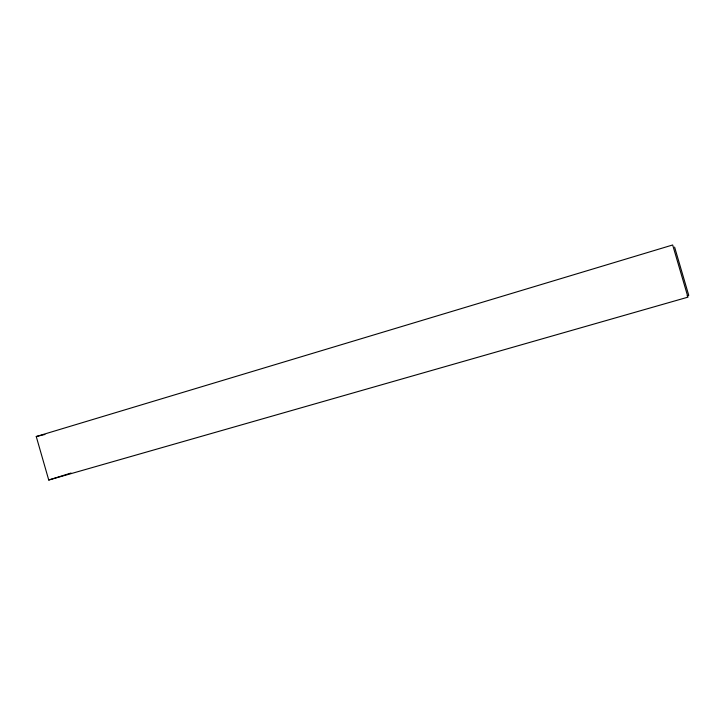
<?xml version="1.0" encoding="UTF-8"?>
<svg xmlns="http://www.w3.org/2000/svg" width="725" height="725" viewBox="0 0 725 725"><rect width="100%" height="100%" fill="white"/><g stroke="black" fill="none" stroke-linecap="round" stroke-linejoin="round"><path stroke-width="1.09" d="M48.738 480.022L687.971 297.15L672.664 244.977L36.25 436.532L48.738 480.022L71.032 473.035M687.028 295.836L688.75 295.347L674.594 247.089M36.25 436.532L44.914 434.474"/></g></svg>
